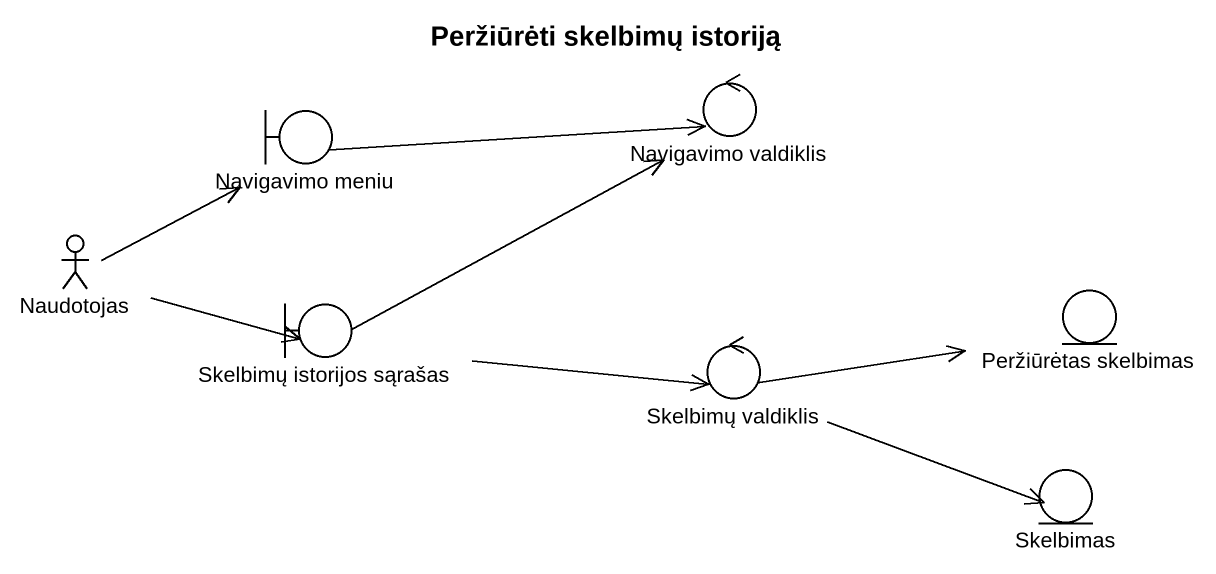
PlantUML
@startuml
title Peržiūrėti skelbimų istoriją
boundary "Navigavimo meniu" as Navigavimo_meniu
control "Navigavimo valdiklis" as Navigavimo_valdiklis
actor Naudotojas
boundary "Skelbimų istorijos sąrašas" as Skelbimų_istorijos_sąrašas
entity "Peržiūrėtas skelbimas" as Peržiūrėtas_skelbimas
control "Skelbimų valdiklis" as Skelbimų_valdiklis
entity Skelbimas
Navigavimo_meniu -right-> Navigavimo_valdiklis
Naudotojas -right-> Navigavimo_meniu
Naudotojas -right-> Skelbimų_istorijos_sąrašas
Skelbimų_istorijos_sąrašas -right-> Navigavimo_valdiklis
Skelbimų_istorijos_sąrašas -right-> Skelbimų_valdiklis
Skelbimų_valdiklis -right-> Peržiūrėtas_skelbimas
Skelbimų_valdiklis -right-> Skelbimas
@enduml
